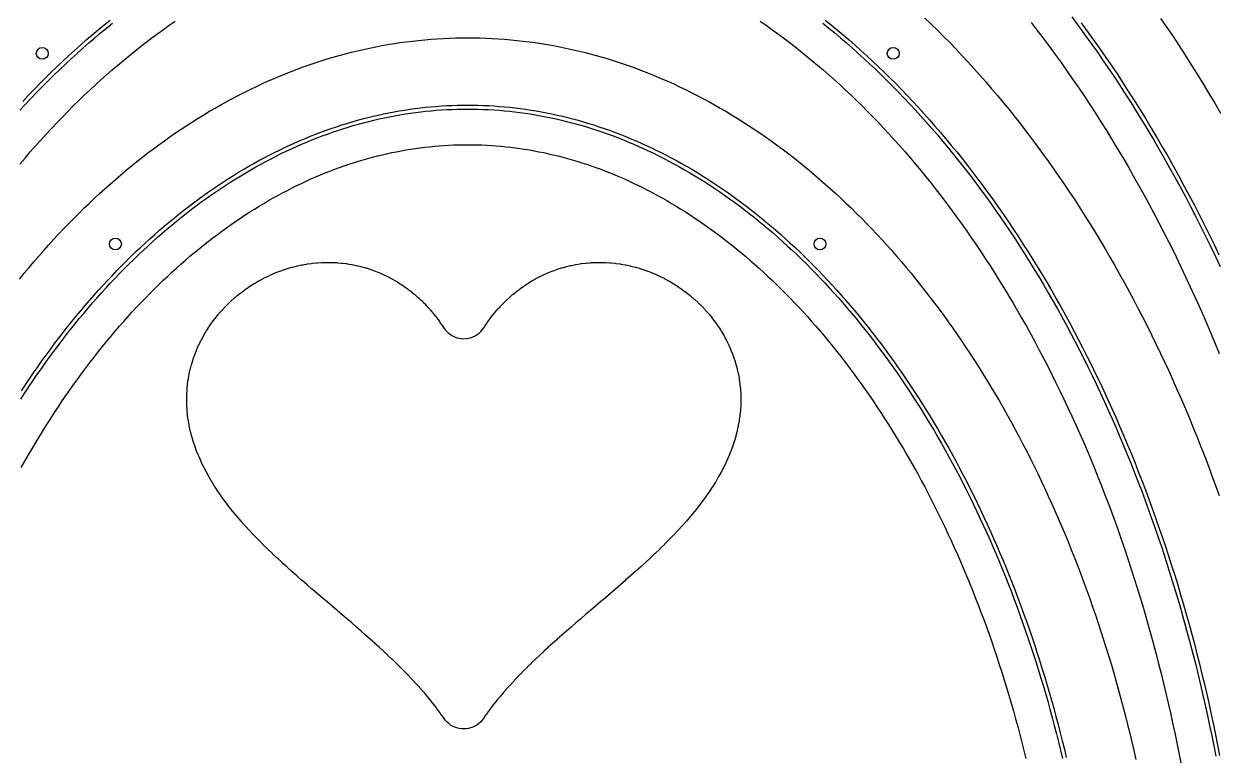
# Model space of a CAD drawing. Header units: metres. Extents: x 10 to 1210, y 10 to 2778.
# Drawn here: x 297.9 to 599.6, y 1907.6 to 2092.5 of the extents above; entities that cross this region are included whole.
import ezdxf

# ---------------------------------------------------------------- set-up
doc = ezdxf.new("R2010")
doc.units = ezdxf.units.M
for name, color, linetype in [('ACIKLIK', 5, 'Continuous'), ('ASKI_DELIK', 6, 'Continuous'), ('CAM_SABLON', 4, 'Continuous'), ('DIS_KENAR_V91_Z3', 1, 'Continuous'), ('LAMBA_T4_Z4', 3, 'Continuous')]:
    doc.layers.add(name, color=color, linetype=linetype)

msp = doc.modelspace()

# ---------------------------------------------------------------- linework, layer by layer
at = {"layer": 'ACIKLIK'}
for points in [[(296.85, 2057.05), (298.17, 2058.61), (299.5, 2060.15), (300.83, 2061.67), (302.17, 2063.17), (303.52, 2064.65), (304.88, 2066.11), (306.24, 2067.56), (307.6, 2068.98), (308.98, 2070.38), (310.36, 2071.77), (311.74, 2073.13), (313.13, 2074.47), (314.53, 2075.79), (315.94, 2077.1), (317.34, 2078.38), (318.76, 2079.64), (320.18, 2080.88), (321.6, 2082.1), (323.03, 2083.3), (324.46, 2084.48), (325.9, 2085.64), (327.34, 2086.78), (328.79, 2087.9), (330.24, 2088.99), (331.69, 2090.07), (333.15, 2091.12), (334.61, 2092.16), (336.08, 2093.17)], [(483.92, 2093.17), (485.39, 2092.16), (486.85, 2091.12), (488.31, 2090.07), (489.76, 2088.99), (491.21, 2087.9), (492.66, 2086.78), (494.1, 2085.64), (495.54, 2084.48), (496.97, 2083.3), (498.4, 2082.1), (499.82, 2080.88), (501.24, 2079.64), (502.66, 2078.38), (504.06, 2077.1), (505.47, 2075.79), (506.87, 2074.47), (508.26, 2073.13), (509.64, 2071.77), (511.02, 2070.38), (512.4, 2068.98), (513.76, 2067.56), (515.12, 2066.11), (516.48, 2064.65), (517.83, 2063.17), (519.17, 2061.67), (520.5, 2060.15), (521.83, 2058.61), (523.15, 2057.05), (524.46, 2055.47), (525.76, 2053.87), (527.06, 2052.25), (528.35, 2050.62), (529.63, 2048.96), (530.9, 2047.29), (532.16, 2045.6), (533.42, 2043.89), (534.66, 2042.16), (535.9, 2040.41), (537.13, 2038.65), (538.35, 2036.86), (539.56, 2035.06), (540.76, 2033.25), (541.96, 2031.41), (543.14, 2029.56), (544.31, 2027.69), (545.47, 2025.8), (546.63, 2023.9), (547.77, 2021.98), (548.9, 2020.04), (550.02, 2018.09), (551.14, 2016.12), (552.24, 2014.13), (553.33, 2012.13), (554.41, 2010.11), (555.48, 2008.08), (556.53, 2006.03), (557.58, 2003.96), (558.61, 2001.88), (559.64, 1999.79), (560.65, 1997.68), (561.65, 1995.56), (562.64, 1993.42), (563.62, 1991.27), (564.58, 1989.1), (565.54, 1986.92), (566.48, 1984.72), (567.41, 1982.52), (568.32, 1980.29), (569.23, 1978.06), (570.12, 1975.81), (571, 1973.55), (571.86, 1971.28), (572.72, 1968.99), (573.56, 1966.69), (574.38, 1964.38), (575.2, 1962.06), (576, 1959.73), (576.79, 1957.38), (577.56, 1955.03), (578.32, 1952.66), (579.07, 1950.28), (579.81, 1947.89), (580.53, 1945.49), (581.23, 1943.08), (581.93, 1940.66), (582.61, 1938.23), (583.27, 1935.79), (583.92, 1933.34), (584.56, 1930.88), (585.19, 1928.41), (585.79, 1925.93), (586.39, 1923.45), (586.97, 1920.95), (587.54, 1918.45), (588.09, 1915.94), (588.63, 1913.42), (589.15, 1910.9), (589.66, 1908.36), (590.15, 1905.82)], [(552.38, 2092.82), (553.9, 2090.85), (555.42, 2088.86), (556.92, 2086.84), (558.42, 2084.81), (559.9, 2082.75), (561.37, 2080.67), (562.83, 2078.57), (564.28, 2076.45), (565.72, 2074.31), (567.15, 2072.15), (568.57, 2069.96), (569.98, 2067.76), (571.37, 2065.54), (572.75, 2063.3), (574.12, 2061.03), (575.48, 2058.75), (576.83, 2056.45), (578.16, 2054.13), (579.48, 2051.79), (580.79, 2049.43), (582.08, 2047.06), (583.36, 2044.66), (584.63, 2042.25), (585.89, 2039.81), (587.13, 2037.36), (588.36, 2034.9), (589.57, 2032.41), (590.77, 2029.91), (591.96, 2027.39), (593.13, 2024.85), (594.29, 2022.3), (595.44, 2019.73), (596.57, 2017.15), (597.68, 2014.54), (598.78, 2011.93), (599.87, 2009.29)], [(297.21, 1980.44), (298.11, 1982.04), (299.02, 1983.63), (299.94, 1985.2), (300.87, 1986.76), (301.81, 1988.31), (302.75, 1989.84), (303.7, 1991.35), (304.66, 1992.86), (305.63, 1994.35), (306.6, 1995.82), (307.58, 1997.28), (308.57, 1998.72), (309.57, 2000.15), (310.57, 2001.57), (311.58, 2002.97), (312.6, 2004.35), (313.62, 2005.72), (314.65, 2007.07), (315.68, 2008.41), (316.72, 2009.74), (317.77, 2011.04), (318.83, 2012.34), (319.89, 2013.61), (320.95, 2014.87), (322.02, 2016.12), (323.1, 2017.34), (324.18, 2018.56), (325.27, 2019.75), (326.36, 2020.93), (327.46, 2022.09), (328.56, 2023.24), (329.67, 2024.37), (330.78, 2025.49), (331.89, 2026.58), (333.01, 2027.66), (334.14, 2028.73), (335.27, 2029.78), (336.4, 2030.81), (337.54, 2031.82), (338.68, 2032.82), (339.82, 2033.8), (340.97, 2034.76), (342.12, 2035.71), (343.27, 2036.64), (344.43, 2037.55), (345.59, 2038.44), (346.75, 2039.32), (347.91, 2040.19), (349.08, 2041.03), (350.25, 2041.86), (351.42, 2042.67), (352.6, 2043.46), (353.77, 2044.24), (354.95, 2045), (356.13, 2045.74), (357.31, 2046.47), (358.5, 2047.17), (359.68, 2047.87), (360.87, 2048.54), (362.06, 2049.2), (363.25, 2049.84), (364.44, 2050.46), (365.63, 2051.07), (366.82, 2051.66), (368.02, 2052.23), (369.21, 2052.79), (370.41, 2053.33), (371.61, 2053.85), (372.8, 2054.36), (374, 2054.85), (375.2, 2055.32), (376.4, 2055.78), (377.6, 2056.22), (378.79, 2056.64), (379.99, 2057.05), (381.19, 2057.44), (382.39, 2057.81), (383.59, 2058.17), (384.79, 2058.51), (385.99, 2058.84), (387.2, 2059.15), (388.4, 2059.44), (389.6, 2059.72), (390.8, 2059.98), (392, 2060.23), (393.2, 2060.45), (394.4, 2060.67), (395.6, 2060.86), (396.8, 2061.05), (398, 2061.21), (399.2, 2061.36), (400.4, 2061.49), (401.6, 2061.61), (402.8, 2061.71), (404, 2061.8), (405.2, 2061.87), (406.4, 2061.93), (407.6, 2061.97), (408.8, 2061.99), (410, 2062), (411.2, 2061.99), (412.4, 2061.97), (413.6, 2061.93), (414.8, 2061.87), (416, 2061.8), (417.2, 2061.71), (418.4, 2061.61), (419.6, 2061.49), (420.8, 2061.36), (422, 2061.21), (423.2, 2061.05), (424.4, 2060.86), (425.6, 2060.67), (426.8, 2060.45), (428, 2060.23), (429.2, 2059.98), (430.4, 2059.72), (431.6, 2059.44), (432.8, 2059.15), (434.01, 2058.84), (435.21, 2058.51), (436.41, 2058.17), (437.61, 2057.81), (438.81, 2057.44), (440.01, 2057.05), (441.21, 2056.64), (442.4, 2056.22), (443.6, 2055.78), (444.8, 2055.32), (446, 2054.85), (447.2, 2054.36), (448.39, 2053.85), (449.59, 2053.33), (450.79, 2052.79), (451.98, 2052.23), (453.18, 2051.66), (454.37, 2051.07), (455.56, 2050.46), (456.75, 2049.84), (457.94, 2049.2), (459.13, 2048.54), (460.32, 2047.87), (461.5, 2047.17), (462.69, 2046.47), (463.87, 2045.74), (465.05, 2045), (466.23, 2044.24), (467.4, 2043.46), (468.58, 2042.67), (469.75, 2041.86), (470.92, 2041.03), (472.09, 2040.19), (473.25, 2039.32), (474.41, 2038.44), (475.57, 2037.55), (476.73, 2036.64), (477.88, 2035.71), (479.03, 2034.76), (480.18, 2033.8), (481.32, 2032.82), (482.46, 2031.82), (483.6, 2030.81), (484.73, 2029.78), (485.86, 2028.73), (486.99, 2027.66), (488.11, 2026.58), (489.22, 2025.49), (490.33, 2024.37), (491.44, 2023.24), (492.54, 2022.09), (493.64, 2020.93), (494.73, 2019.75), (495.82, 2018.56), (496.9, 2017.34), (497.98, 2016.12), (499.05, 2014.87), (500.11, 2013.61), (501.17, 2012.34), (502.23, 2011.04), (503.28, 2009.74), (504.32, 2008.41), (505.35, 2007.07), (506.38, 2005.72), (507.4, 2004.35), (508.42, 2002.97), (509.43, 2001.57), (510.43, 2000.15), (511.43, 1998.72), (512.42, 1997.28), (513.4, 1995.82), (514.37, 1994.35), (515.34, 1992.86), (516.3, 1991.35), (517.25, 1989.84), (518.19, 1988.31), (519.13, 1986.76), (520.06, 1985.2), (520.98, 1983.63), (521.89, 1982.04), (522.79, 1980.44), (523.69, 1978.83), (524.57, 1977.2), (525.45, 1975.56), (526.32, 1973.91), (527.18, 1972.24), (528.03, 1970.56), (528.87, 1968.87), (529.7, 1967.17), (530.53, 1965.45), (531.34, 1963.72), (532.15, 1961.98), (532.94, 1960.23), (533.73, 1958.47), (534.5, 1956.69), (535.27, 1954.9), (536.03, 1953.1), (536.77, 1951.29), (537.51, 1949.47), (538.24, 1947.64), (538.95, 1945.8), (539.66, 1943.95), (540.36, 1942.08), (541.04, 1940.21), (541.72, 1938.33), (542.38, 1936.43), (543.03, 1934.53), (543.68, 1932.62), (544.31, 1930.7), (544.93, 1928.76), (545.54, 1926.82), (546.14, 1924.87), (546.73, 1922.92), (547.3, 1920.95), (547.87, 1918.97), (548.42, 1916.99), (548.97, 1915), (549.5, 1913), (550.02, 1910.99), (550.53, 1908.97), (551.03, 1906.95)]]:
    msp.add_lwpolyline(points, dxfattribs=at)
at = {"layer": 'ASKI_DELIK'}
for centre in [(302.5, 2085.06), (517.5, 2085.06), (321, 2036.91), (499, 2036.91)]:
    msp.add_circle(centre, 1.5, dxfattribs=at)
at = {"layer": 'CAM_SABLON'}
for points in [[(562.6, 2094.27), (564.15, 2092.2), (565.69, 2090.1), (567.22, 2087.98), (568.74, 2085.84), (570.24, 2083.68), (571.73, 2081.5), (573.21, 2079.3), (574.68, 2077.08), (576.14, 2074.84), (577.58, 2072.57), (579.01, 2070.29), (580.43, 2067.99), (581.84, 2065.67), (583.23, 2063.32), (584.61, 2060.96), (585.98, 2058.58), (587.33, 2056.19), (588.67, 2053.77), (590, 2051.33), (591.31, 2048.88), (592.61, 2046.4), (593.9, 2043.91), (595.17, 2041.4), (596.43, 2038.88), (597.67, 2036.34), (598.9, 2033.77), (600.12, 2031.2)], [(296.89, 2070.74), (298.3, 2072.26), (299.72, 2073.76), (301.14, 2075.25), (302.58, 2076.71), (304.02, 2078.15), (305.46, 2079.58), (306.92, 2080.98), (308.38, 2082.36), (309.84, 2083.72), (311.32, 2085.06), (312.8, 2086.39), (314.28, 2087.69), (315.78, 2088.96), (317.27, 2090.22), (318.78, 2091.46), (320.29, 2092.68)], [(499.71, 2092.68), (501.22, 2091.46), (502.73, 2090.22), (504.22, 2088.96), (505.72, 2087.69), (507.2, 2086.39), (508.68, 2085.06), (510.16, 2083.72), (511.62, 2082.36), (513.08, 2080.98), (514.54, 2079.58), (515.98, 2078.15), (517.42, 2076.71), (518.86, 2075.25), (520.28, 2073.76), (521.7, 2072.26), (523.11, 2070.74), (524.51, 2069.19), (525.91, 2067.63), (527.3, 2066.05), (528.67, 2064.45), (530.04, 2062.83), (531.41, 2061.19), (532.76, 2059.53), (534.11, 2057.85), (535.44, 2056.15), (536.77, 2054.44), (538.09, 2052.7), (539.4, 2050.95), (540.7, 2049.18), (541.99, 2047.39), (543.27, 2045.58), (544.54, 2043.76), (545.8, 2041.92), (547.05, 2040.06), (548.29, 2038.18), (549.52, 2036.28), (550.74, 2034.37), (551.95, 2032.44), (553.15, 2030.49), (554.34, 2028.53), (555.52, 2026.55), (556.69, 2024.55), (557.84, 2022.54), (558.99, 2020.51), (560.12, 2018.47), (561.25, 2016.4), (562.36, 2014.33), (563.46, 2012.23), (564.55, 2010.13), (565.62, 2008), (566.69, 2005.87), (567.74, 2003.71), (568.78, 2001.55), (569.81, 1999.36), (570.82, 1997.17), (571.83, 1994.96), (572.82, 1992.73), (573.79, 1990.49), (574.76, 1988.24), (575.71, 1985.98), (576.65, 1983.7), (577.58, 1981.41), (578.49, 1979.1), (579.4, 1976.78), (580.28, 1974.45), (581.16, 1972.11), (582.02, 1969.76), (582.87, 1967.39), (583.7, 1965.01), (584.52, 1962.62), (585.33, 1960.22), (586.12, 1957.81), (586.9, 1955.38), (587.67, 1952.95), (588.42, 1950.51), (589.16, 1948.05), (589.88, 1945.58), (590.59, 1943.11), (591.28, 1940.62), (591.96, 1938.13), (592.63, 1935.62), (593.28, 1933.11), (593.92, 1930.59), (594.54, 1928.06), (595.15, 1925.52), (595.74, 1922.97), (596.32, 1920.41), (596.88, 1917.85), (597.43, 1915.27), (597.97, 1912.69), (598.49, 1910.11), (598.99, 1907.51)], [(297.09, 1997.73), (298.1, 1999.28), (299.11, 2000.81), (300.13, 2002.33), (301.16, 2003.84), (302.2, 2005.33), (303.25, 2006.8), (304.3, 2008.26), (305.36, 2009.71), (306.43, 2011.14), (307.51, 2012.55), (308.59, 2013.95), (309.68, 2015.34), (310.77, 2016.7), (311.88, 2018.06), (312.99, 2019.39), (314.11, 2020.71), (315.23, 2022.02), (316.36, 2023.31), (317.5, 2024.58), (318.64, 2025.84), (319.79, 2027.08), (320.94, 2028.3), (322.1, 2029.51), (323.27, 2030.7), (324.44, 2031.87), (325.61, 2033.03), (326.8, 2034.17), (327.98, 2035.29), (329.18, 2036.4), (330.37, 2037.49), (331.58, 2038.56), (332.78, 2039.62), (334, 2040.66), (335.21, 2041.68), (336.43, 2042.69), (337.66, 2043.67), (338.89, 2044.64), (340.12, 2045.6), (341.36, 2046.53), (342.6, 2047.45), (343.84, 2048.35), (345.09, 2049.23), (346.34, 2050.1), (347.6, 2050.95), (348.86, 2051.78), (350.12, 2052.59), (351.38, 2053.38), (352.65, 2054.16), (353.92, 2054.92), (355.19, 2055.67), (356.47, 2056.39), (357.75, 2057.1), (359.03, 2057.79), (360.31, 2058.46), (361.59, 2059.11), (362.88, 2059.75), (364.17, 2060.37), (365.46, 2060.97), (366.75, 2061.55), (368.05, 2062.12), (369.35, 2062.67), (370.64, 2063.2), (371.94, 2063.71), (373.24, 2064.21), (374.55, 2064.69), (375.85, 2065.15), (377.15, 2065.59), (378.46, 2066.01), (379.77, 2066.42), (381.07, 2066.81), (382.38, 2067.18), (383.69, 2067.54), (385, 2067.88), (386.32, 2068.2), (387.63, 2068.5), (388.94, 2068.79), (390.25, 2069.05), (391.57, 2069.31), (392.88, 2069.54), (394.2, 2069.75), (395.51, 2069.95), (396.83, 2070.13), (398.14, 2070.3), (399.46, 2070.45), (400.78, 2070.58), (402.09, 2070.69), (403.41, 2070.78), (404.73, 2070.86), (406.05, 2070.92), (407.36, 2070.96), (408.68, 2070.99), (410, 2071), (411.32, 2070.99), (412.64, 2070.96), (413.95, 2070.92), (415.27, 2070.86), (416.59, 2070.78), (417.91, 2070.69), (419.22, 2070.58), (420.54, 2070.45), (421.86, 2070.3), (423.17, 2070.13), (424.49, 2069.95), (425.8, 2069.75), (427.12, 2069.54), (428.43, 2069.31), (429.75, 2069.05), (431.06, 2068.79), (432.37, 2068.5), (433.68, 2068.2), (435, 2067.88), (436.31, 2067.54), (437.62, 2067.18), (438.93, 2066.81), (440.23, 2066.42), (441.54, 2066.01), (442.85, 2065.59), (444.15, 2065.15), (445.45, 2064.69), (446.76, 2064.21), (448.06, 2063.71), (449.36, 2063.2), (450.65, 2062.67), (451.95, 2062.12), (453.25, 2061.55), (454.54, 2060.97), (455.83, 2060.37), (457.12, 2059.75), (458.41, 2059.11), (459.69, 2058.46), (460.97, 2057.79), (462.25, 2057.1), (463.53, 2056.39), (464.81, 2055.67), (466.08, 2054.92), (467.35, 2054.16), (468.62, 2053.38), (469.88, 2052.59), (471.14, 2051.78), (472.4, 2050.95), (473.66, 2050.1), (474.91, 2049.23), (476.16, 2048.35), (477.4, 2047.45), (478.64, 2046.53), (479.88, 2045.6), (481.11, 2044.64), (482.34, 2043.67), (483.57, 2042.69), (484.79, 2041.68), (486, 2040.66), (487.22, 2039.62), (488.42, 2038.56), (489.63, 2037.49), (490.82, 2036.4), (492.02, 2035.29), (493.2, 2034.17), (494.39, 2033.03), (495.56, 2031.87), (496.73, 2030.7), (497.9, 2029.51), (499.06, 2028.3), (500.21, 2027.08), (501.36, 2025.84), (502.5, 2024.58), (503.64, 2023.31), (504.77, 2022.02), (505.89, 2020.71), (507.01, 2019.39), (508.12, 2018.06), (509.23, 2016.7), (510.32, 2015.34), (511.41, 2013.95), (512.49, 2012.55), (513.57, 2011.14), (514.64, 2009.71), (515.7, 2008.26), (516.75, 2006.8), (517.8, 2005.33), (518.84, 2003.84), (519.87, 2002.33), (520.89, 2000.81), (521.9, 1999.28), (522.91, 1997.73), (523.9, 1996.17), (524.89, 1994.59), (525.87, 1993), (526.85, 1991.39), (527.81, 1989.77), (528.76, 1988.14), (529.71, 1986.49), (530.65, 1984.84), (531.57, 1983.16), (532.49, 1981.48), (533.4, 1979.78), (534.3, 1978.07), (535.19, 1976.34), (536.07, 1974.6), (536.94, 1972.85), (537.8, 1971.09), (538.66, 1969.32), (539.5, 1967.53), (540.33, 1965.73), (541.15, 1963.92), (541.96, 1962.1), (542.76, 1960.27), (543.56, 1958.42), (544.34, 1956.57), (545.11, 1954.7), (545.87, 1952.82), (546.61, 1950.93), (547.35, 1949.03), (548.08, 1947.12), (548.8, 1945.2), (549.5, 1943.27), (550.2, 1941.33), (550.88, 1939.38), (551.55, 1937.43), (552.22, 1935.46), (552.87, 1933.48), (553.51, 1931.49), (554.13, 1929.49), (554.75, 1927.49), (555.35, 1925.48), (555.95, 1923.45), (556.53, 1921.42), (557.1, 1919.38), (557.66, 1917.34), (558.2, 1915.28), (558.74, 1913.22), (559.26, 1911.15), (559.77, 1909.07), (560.27, 1906.99)]]:
    msp.add_lwpolyline(points, dxfattribs=at)
at = {"layer": 'DIS_KENAR_V91_Z3'}
for points in [[(525.52, 2093.99), (527.1, 2092.47), (528.67, 2090.93), (530.23, 2089.36), (531.78, 2087.78), (533.32, 2086.18), (534.85, 2084.55), (536.37, 2082.91), (537.89, 2081.24), (539.39, 2079.56), (540.88, 2077.86), (542.37, 2076.13), (543.84, 2074.39), (545.3, 2072.63), (546.76, 2070.85), (548.2, 2069.05), (549.63, 2067.23), (551.05, 2065.39), (552.46, 2063.54), (553.86, 2061.66), (555.25, 2059.77), (556.63, 2057.86), (558, 2055.93), (559.35, 2053.99), (560.69, 2052.02), (562.03, 2050.04), (563.35, 2048.04), (564.66, 2046.03), (565.95, 2043.99), (567.24, 2041.94), (568.51, 2039.88), (569.78, 2037.79), (571.02, 2035.69), (572.26, 2033.58), (573.49, 2031.45), (574.7, 2029.3), (575.9, 2027.13), (577.09, 2024.95), (578.26, 2022.76), (579.42, 2020.55), (580.57, 2018.32), (581.71, 2016.08), (582.83, 2013.83), (583.94, 2011.56), (585.03, 2009.28), (586.12, 2006.98), (587.19, 2004.67), (588.24, 2002.34), (589.28, 2000), (590.31, 1997.65), (591.33, 1995.28), (592.33, 1992.9), (593.32, 1990.51), (594.29, 1988.1), (595.25, 1985.68), (596.19, 1983.25), (597.13, 1980.81), (598.04, 1978.35), (598.94, 1975.88), (599.83, 1973.4)], [(585.05, 2093.91), (586.63, 2091.61), (588.19, 2089.29), (589.74, 2086.94), (591.27, 2084.58), (592.79, 2082.2), (594.3, 2079.79), (595.79, 2077.37), (597.27, 2074.93), (598.74, 2072.47), (600.19, 2069.99)], [(296.78, 2028.02), (297.98, 2029.5), (299.19, 2030.96), (300.41, 2032.4), (301.64, 2033.82), (302.88, 2035.23), (304.12, 2036.63), (305.37, 2038.01), (306.64, 2039.37), (307.9, 2040.71), (309.18, 2042.04), (310.46, 2043.35), (311.76, 2044.65), (313.05, 2045.92), (314.36, 2047.18), (315.67, 2048.43), (317, 2049.65), (318.32, 2050.86), (319.66, 2052.05), (321, 2053.23), (322.35, 2054.38), (323.7, 2055.52), (325.07, 2056.64), (326.43, 2057.75), (327.81, 2058.83), (329.19, 2059.9), (330.58, 2060.95), (331.97, 2061.98), (333.37, 2062.99), (334.77, 2063.98), (336.19, 2064.96), (337.6, 2065.92), (339.02, 2066.85), (340.45, 2067.77), (341.88, 2068.67), (343.32, 2069.56), (344.76, 2070.42), (346.21, 2071.26), (347.66, 2072.09), (349.12, 2072.9), (350.58, 2073.68), (352.05, 2074.45), (353.52, 2075.2), (355, 2075.93), (356.47, 2076.64), (357.96, 2077.33), (359.45, 2078), (360.94, 2078.66), (362.43, 2079.29), (363.93, 2079.9), (365.43, 2080.49), (366.94, 2081.07), (368.45, 2081.62), (369.96, 2082.16), (371.47, 2082.67), (372.99, 2083.16), (374.51, 2083.64), (376.04, 2084.09), (377.56, 2084.53), (379.09, 2084.94), (380.62, 2085.34), (382.15, 2085.71), (383.69, 2086.07), (385.23, 2086.4), (386.77, 2086.71), (388.31, 2087.01), (389.85, 2087.28), (391.39, 2087.54), (392.94, 2087.77), (394.49, 2087.98), (396.03, 2088.18), (397.58, 2088.35), (399.13, 2088.5), (400.68, 2088.63), (402.24, 2088.74), (403.79, 2088.84), (405.34, 2088.91), (406.89, 2088.96), (408.45, 2088.99), (410, 2089), (411.55, 2088.99), (413.11, 2088.96), (414.66, 2088.91), (416.21, 2088.84), (417.76, 2088.74), (419.32, 2088.63), (420.87, 2088.5), (422.42, 2088.35), (423.97, 2088.18), (425.51, 2087.98), (427.06, 2087.77), (428.61, 2087.54), (430.15, 2087.28), (431.69, 2087.01), (433.23, 2086.71), (434.77, 2086.4), (436.31, 2086.07), (437.85, 2085.71), (439.38, 2085.34), (440.91, 2084.94), (442.44, 2084.53), (443.96, 2084.09), (445.49, 2083.64), (447.01, 2083.16), (448.53, 2082.67), (450.04, 2082.16), (451.55, 2081.62), (453.06, 2081.07), (454.57, 2080.49), (456.07, 2079.9), (457.57, 2079.29), (459.06, 2078.66), (460.55, 2078), (462.04, 2077.33), (463.53, 2076.64), (465, 2075.93), (466.48, 2075.2), (467.95, 2074.45), (469.42, 2073.68), (470.88, 2072.9), (472.34, 2072.09), (473.79, 2071.26), (475.24, 2070.42), (476.68, 2069.56), (478.12, 2068.67), (479.55, 2067.77), (480.98, 2066.85), (482.4, 2065.92), (483.81, 2064.96), (485.23, 2063.98), (486.63, 2062.99), (488.03, 2061.98), (489.42, 2060.95), (490.81, 2059.9), (492.19, 2058.83), (493.57, 2057.75), (494.93, 2056.64), (496.3, 2055.52), (497.65, 2054.38), (499, 2053.23), (500.34, 2052.05), (501.68, 2050.86), (503, 2049.65), (504.33, 2048.43), (505.64, 2047.18), (506.95, 2045.92), (508.24, 2044.65), (509.54, 2043.35), (510.82, 2042.04), (512.1, 2040.71), (513.36, 2039.37), (514.63, 2038.01), (515.88, 2036.63), (517.12, 2035.23), (518.36, 2033.82), (519.59, 2032.4), (520.81, 2030.96), (522.02, 2029.5), (523.22, 2028.02), (524.42, 2026.53), (525.6, 2025.03), (526.78, 2023.51), (527.95, 2021.97), (529.1, 2020.42), (530.25, 2018.85), (531.39, 2017.27), (532.53, 2015.67), (533.65, 2014.06), (534.76, 2012.44), (535.86, 2010.8), (536.96, 2009.14), (538.04, 2007.47), (539.12, 2005.79), (540.18, 2004.09), (541.23, 2002.38), (542.28, 2000.66), (543.31, 1998.92), (544.34, 1997.17), (545.35, 1995.4), (546.36, 1993.62), (547.35, 1991.83), (548.33, 1990.03), (549.3, 1988.21), (550.27, 1986.38), (551.22, 1984.54), (552.16, 1982.68), (553.09, 1980.82), (554, 1978.94), (554.91, 1977.05), (555.81, 1975.14), (556.69, 1973.23), (557.57, 1971.3), (558.43, 1969.37), (559.28, 1967.42), (560.12, 1965.46), (560.95, 1963.49), (561.77, 1961.51), (562.57, 1959.51), (563.37, 1957.51), (564.15, 1955.5), (564.92, 1953.48), (565.68, 1951.44), (566.43, 1949.4), (567.16, 1947.35), (567.89, 1945.29), (568.6, 1943.21), (569.3, 1941.13), (569.98, 1939.04), (570.66, 1936.95), (571.32, 1934.84), (571.97, 1932.72), (572.61, 1930.6), (573.24, 1928.47), (573.85, 1926.32), (574.45, 1924.18), (575.04, 1922.02), (575.61, 1919.86), (576.18, 1917.68), (576.73, 1915.5), (577.26, 1913.32), (577.79, 1911.13), (578.3, 1908.93), (578.8, 1906.72)]]:
    msp.add_lwpolyline(points, dxfattribs=at)
msp.add_lwpolyline([(349.76, 1970.52), (349.68, 1970.62), (348.82, 1971.75), (348.75, 1971.85), (347.92, 1972.98), (347.84, 1973.09), (347.05, 1974.22), (346.97, 1974.34), (346.22, 1975.47), (346.14, 1975.6), (345.43, 1976.73), (345.35, 1976.86), (344.69, 1977.99), (344.6, 1978.14), (343.98, 1979.27), (343.9, 1979.42), (343.31, 1980.54), (343.23, 1980.7), (342.69, 1981.83), (342.62, 1981.99), (342.12, 1983.12), (342.04, 1983.29), (341.59, 1984.41), (341.52, 1984.59), (341.11, 1985.71), (341.04, 1985.9), (340.68, 1987.01), (340.61, 1987.21), (340.29, 1988.32), (340.23, 1988.52), (339.95, 1989.63), (339.9, 1989.84), (339.67, 1990.94), (339.63, 1991.16), (339.43, 1992.25), (339.4, 1992.47), (339.25, 1993.56), (339.22, 1993.79), (339.12, 1994.87), (339.1, 1995.1), (339.03, 1996.18), (339.02, 1996.42), (339, 1997.49), (339, 1997.72), (339.02, 1998.79), (339.03, 1999.03), (339.1, 2000.09), (339.12, 2000.33), (339.22, 2001.38), (339.25, 2001.62), (339.4, 2002.66), (339.44, 2002.9), (339.62, 2003.94), (339.67, 2004.17), (339.9, 2005.2), (339.96, 2005.43), (340.23, 2006.46), (340.3, 2006.68), (340.61, 2007.7), (340.68, 2007.92), (341.04, 2008.92), (341.12, 2009.14), (341.51, 2010.13), (341.6, 2010.35), (342.03, 2011.32), (342.13, 2011.53), (342.6, 2012.5), (342.71, 2012.7), (343.22, 2013.65), (343.33, 2013.85), (343.88, 2014.78), (344, 2014.97), (344.58, 2015.89), (344.71, 2016.08), (345.33, 2016.97), (345.46, 2017.15), (346.12, 2018.03), (346.25, 2018.2), (346.94, 2019.06), (347.08, 2019.23), (347.81, 2020.06), (347.95, 2020.22), (348.71, 2021.03), (348.86, 2021.18), (349.65, 2021.96), (349.8, 2022.11), (350.62, 2022.87), (350.78, 2023.01), (351.62, 2023.73), (351.78, 2023.87), (352.65, 2024.57), (352.82, 2024.7), (353.71, 2025.36), (353.89, 2025.48), (354.8, 2026.12), (354.98, 2026.23), (355.92, 2026.83), (356.1, 2026.94), (357.05, 2027.51), (357.24, 2027.61), (358.21, 2028.14), (358.4, 2028.24), (359.39, 2028.73), (359.58, 2028.82), (360.58, 2029.28), (360.78, 2029.36), (361.8, 2029.78), (362, 2029.86), (363.02, 2030.24), (363.22, 2030.31), (364.26, 2030.65), (364.46, 2030.72), (365.5, 2031.02), (365.72, 2031.08), (366.76, 2031.34), (366.97, 2031.39), (368.02, 2031.61), (368.24, 2031.65), (369.29, 2031.84), (369.5, 2031.87), (370.56, 2032.01), (370.78, 2032.04), (371.82, 2032.15), (372.05, 2032.16), (373.09, 2032.23), (373.31, 2032.24), (374.36, 2032.27), (374.58, 2032.27), (375.61, 2032.26), (375.84, 2032.25), (376.87, 2032.2), (377.09, 2032.18), (378.11, 2032.1), (378.33, 2032.07), (379.35, 2031.95), (379.57, 2031.92), (380.57, 2031.75), (380.79, 2031.71), (381.78, 2031.52), (381.99, 2031.47), (382.97, 2031.24), (383.18, 2031.18), (384.15, 2030.91), (384.36, 2030.85), (385.3, 2030.55), (385.51, 2030.48), (386.44, 2030.15), (386.65, 2030.07), (387.56, 2029.7), (387.76, 2029.62), (388.66, 2029.23), (388.85, 2029.14), (389.73, 2028.71), (389.92, 2028.62), (390.78, 2028.16), (390.96, 2028.06), (391.8, 2027.58), (391.98, 2027.48), (392.8, 2026.97), (392.97, 2026.86), (393.77, 2026.33), (393.93, 2026.21), (394.71, 2025.66), (394.86, 2025.54), (395.62, 2024.97), (395.77, 2024.85), (396.5, 2024.25), (396.64, 2024.13), (397.35, 2023.51), (397.48, 2023.39), (398.16, 2022.76), (398.3, 2022.63), (398.95, 2021.99), (399.08, 2021.86), (399.71, 2021.2), (399.83, 2021.08), (400.43, 2020.41), (400.54, 2020.28), (401.12, 2019.6), (401.23, 2019.47), (401.78, 2018.79), (401.88, 2018.66), (402.4, 2017.97), (402.5, 2017.84), (402.99, 2017.15), (403.08, 2017.02), (403.55, 2016.33), (403.64, 2016.2), (403.87, 2015.84), (404.31, 2015.23), (404.7, 2014.78), (405.14, 2014.37), (405.62, 2014.01), (406.13, 2013.7), (406.67, 2013.44), (407.23, 2013.23), (407.81, 2013.09), (408.4, 2013), (409, 2012.97), (409.6, 2013), (410.19, 2013.09), (410.77, 2013.23), (411.33, 2013.44), (411.87, 2013.7), (412.38, 2014.01), (412.86, 2014.37), (413.3, 2014.78), (413.69, 2015.23), (414.13, 2015.84), (414.36, 2016.2), (414.45, 2016.33), (414.92, 2017.02), (415.01, 2017.15), (415.5, 2017.84), (415.6, 2017.97), (416.12, 2018.66), (416.22, 2018.79), (416.77, 2019.47), (416.88, 2019.6), (417.46, 2020.28), (417.57, 2020.41), (418.17, 2021.08), (418.29, 2021.2), (418.92, 2021.86), (419.05, 2021.99), (419.7, 2022.63), (419.84, 2022.76), (420.52, 2023.39), (420.65, 2023.51), (421.36, 2024.13), (421.5, 2024.25), (422.23, 2024.85), (422.38, 2024.97), (423.14, 2025.54), (423.29, 2025.66), (424.07, 2026.21), (424.23, 2026.33), (425.03, 2026.86), (425.2, 2026.97), (426.02, 2027.48), (426.2, 2027.58), (427.04, 2028.06), (427.22, 2028.16), (428.08, 2028.62), (428.27, 2028.71), (429.15, 2029.14), (429.34, 2029.23), (430.24, 2029.62), (430.44, 2029.7), (431.35, 2030.07), (431.56, 2030.15), (432.49, 2030.48), (432.7, 2030.55), (433.64, 2030.85), (433.85, 2030.91), (434.82, 2031.18), (435.03, 2031.24), (436.01, 2031.47), (436.22, 2031.52), (437.21, 2031.71), (437.43, 2031.75), (438.43, 2031.92), (438.65, 2031.95), (439.67, 2032.07), (439.89, 2032.1), (440.91, 2032.18), (441.13, 2032.2), (442.16, 2032.25), (442.39, 2032.26), (443.42, 2032.27), (443.64, 2032.27), (444.69, 2032.24), (444.91, 2032.23), (445.95, 2032.16), (446.18, 2032.15), (447.23, 2032.04), (447.44, 2032.01), (448.5, 2031.87), (448.71, 2031.84), (449.76, 2031.65), (449.98, 2031.61), (451.03, 2031.39), (451.24, 2031.34), (452.28, 2031.08), (452.5, 2031.02), (453.54, 2030.72), (453.74, 2030.65), (454.78, 2030.31), (454.98, 2030.24), (456, 2029.86), (456.2, 2029.78), (457.22, 2029.36), (457.42, 2029.28), (458.42, 2028.82), (458.61, 2028.73), (459.6, 2028.24), (459.79, 2028.14), (460.76, 2027.61), (460.95, 2027.51), (461.9, 2026.94), (462.08, 2026.83), (463.02, 2026.23), (463.2, 2026.12), (464.11, 2025.48), (464.29, 2025.36), (465.18, 2024.7), (465.35, 2024.57), (466.22, 2023.87), (466.38, 2023.73), (467.22, 2023.01), (467.38, 2022.87), (468.2, 2022.11), (468.35, 2021.96), (469.14, 2021.18), (469.29, 2021.03), (470.05, 2020.22), (470.19, 2020.06), (470.92, 2019.23), (471.06, 2019.06), (471.75, 2018.2), (471.88, 2018.03), (472.54, 2017.15), (472.67, 2016.97), (473.29, 2016.08), (473.42, 2015.89), (474, 2014.97), (474.12, 2014.78), (474.67, 2013.85), (474.78, 2013.65), (475.29, 2012.7), (475.4, 2012.5), (475.87, 2011.53), (475.97, 2011.32), (476.4, 2010.35), (476.49, 2010.13), (476.88, 2009.14), (476.96, 2008.92), (477.32, 2007.92), (477.39, 2007.7), (477.7, 2006.68), (477.77, 2006.46), (478.04, 2005.43), (478.1, 2005.2), (478.33, 2004.17), (478.38, 2003.94), (478.56, 2002.9), (478.6, 2002.66), (478.75, 2001.62), (478.78, 2001.38), (478.88, 2000.33), (478.9, 2000.09), (478.97, 1999.03), (478.98, 1998.79), (479, 1997.72), (479, 1997.49), (478.98, 1996.42), (478.97, 1996.18), (478.9, 1995.1), (478.88, 1994.87), (478.78, 1993.79), (478.75, 1993.56), (478.6, 1992.47), (478.57, 1992.25), (478.37, 1991.16), (478.33, 1990.94), (478.1, 1989.84), (478.05, 1989.63), (477.77, 1988.52), (477.71, 1988.32), (477.39, 1987.21), (477.32, 1987.01), (476.96, 1985.9), (476.89, 1985.71), (476.48, 1984.59), (476.41, 1984.41), (475.96, 1983.29), (475.88, 1983.12), (475.38, 1981.99), (475.31, 1981.83), (474.77, 1980.7), (474.69, 1980.54), (474.1, 1979.42), (474.02, 1979.27), (473.4, 1978.14), (473.31, 1977.99), (472.65, 1976.86), (472.57, 1976.73), (471.86, 1975.6), (471.78, 1975.47), (471.03, 1974.34), (470.95, 1974.22), (470.16, 1973.09), (470.08, 1972.98), (469.25, 1971.85), (469.18, 1971.75), (468.31, 1970.61), (468.24, 1970.52), (467.37, 1969.43), (467.3, 1969.34), (466.37, 1968.21), (466.3, 1968.13), (465.33, 1967), (465.26, 1966.92), (464.26, 1965.79), (464.2, 1965.72), (463.17, 1964.6), (463.11, 1964.53), (462.05, 1963.41), (461.99, 1963.35), (460.91, 1962.23), (460.85, 1962.18), (459.74, 1961.06), (459.69, 1961.01), (458.56, 1959.9), (458.51, 1959.85), (457.36, 1958.74), (457.32, 1958.7), (456.14, 1957.59), (456.1, 1957.56), (454.91, 1956.45), (454.88, 1956.42), (453.67, 1955.32), (453.64, 1955.29), (452.42, 1954.19), (452.39, 1954.17), (451.16, 1953.07), (451.13, 1953.05), (449.89, 1951.96), (449.87, 1951.94), (448.62, 1950.85), (448.6, 1950.84), (447.35, 1949.75), (447.33, 1949.74), (446.08, 1948.66), (446.07, 1948.65), (444.8, 1947.57), (444.8, 1947.57), (443.54, 1946.49), (442.27, 1945.42), (441.02, 1944.35), (439.78, 1943.3), (438.55, 1942.24), (437.34, 1941.2), (436.13, 1940.16), (434.94, 1939.12), (433.77, 1938.1), (432.61, 1937.07), (432.57, 1937.04), (431.47, 1936.05), (431.43, 1936.02), (430.36, 1935.04), (430.32, 1935), (429.27, 1934.04), (429.22, 1934), (428.2, 1933.05), (428.15, 1933), (427.16, 1932.06), (427.1, 1932.01), (426.14, 1931.08), (426.08, 1931.03), (425.15, 1930.11), (425.09, 1930.05), (424.18, 1929.15), (424.12, 1929.09), (423.25, 1928.2), (423.18, 1928.13), (422.34, 1927.26), (422.27, 1927.19), (421.47, 1926.33), (421.4, 1926.25), (420.62, 1925.41), (420.55, 1925.33), (419.81, 1924.51), (419.73, 1924.42), (419.02, 1923.61), (418.95, 1923.52), (418.27, 1922.73), (418.19, 1922.63), (417.55, 1921.86), (417.47, 1921.76), (416.87, 1921.01), (416.79, 1920.9), (416.21, 1920.17), (416.13, 1920.06), (415.59, 1919.35), (415.51, 1919.24), (415, 1918.54), (414.92, 1918.43), (414.45, 1917.76), (414.36, 1917.63), (413.96, 1917.04), (413.61, 1916.58), (413.21, 1916.15), (412.78, 1915.76), (412.31, 1915.41), (411.81, 1915.12), (411.28, 1914.87), (410.73, 1914.67), (410.16, 1914.53), (409.58, 1914.45), (409, 1914.42), (408.42, 1914.45), (407.84, 1914.53), (407.27, 1914.67), (406.72, 1914.87), (406.19, 1915.12), (405.69, 1915.41), (405.22, 1915.76), (404.79, 1916.15), (404.39, 1916.58), (404.04, 1917.04), (403.64, 1917.63), (403.55, 1917.76), (403.08, 1918.43), (403, 1918.54), (402.49, 1919.24), (402.41, 1919.35), (401.87, 1920.06), (401.79, 1920.17), (401.21, 1920.9), (401.13, 1921.01), (400.53, 1921.76), (400.45, 1921.86), (399.81, 1922.63), (399.73, 1922.73), (399.05, 1923.52), (398.98, 1923.61), (398.27, 1924.42), (398.19, 1924.51), (397.45, 1925.33), (397.38, 1925.41), (396.6, 1926.25), (396.53, 1926.33), (395.73, 1927.19), (395.66, 1927.26), (394.82, 1928.13), (394.75, 1928.2), (393.88, 1929.09), (393.82, 1929.15), (392.91, 1930.05), (392.85, 1930.11), (391.92, 1931.03), (391.86, 1931.08), (390.9, 1932.01), (390.84, 1932.06), (389.85, 1933), (389.8, 1933.05), (388.78, 1934), (388.73, 1934.04), (387.68, 1935), (387.64, 1935.04), (386.57, 1936.02), (386.53, 1936.05), (385.43, 1937.04), (385.39, 1937.07), (384.27, 1938.06), (383.09, 1939.09), (381.9, 1940.13), (380.69, 1941.18), (379.47, 1942.23), (378.23, 1943.29), (376.98, 1944.35), (375.73, 1945.42), (374.47, 1946.49), (373.21, 1947.56), (373.2, 1947.57), (371.94, 1948.64), (371.93, 1948.65), (370.68, 1949.73), (370.66, 1949.74), (369.41, 1950.83), (369.4, 1950.84), (368.15, 1951.93), (368.13, 1951.94), (366.89, 1953.03), (366.87, 1953.05), (365.64, 1954.14), (365.61, 1954.17), (364.39, 1955.26), (364.36, 1955.29), (363.16, 1956.39), (363.12, 1956.42), (361.93, 1957.52), (361.89, 1957.56), (360.72, 1958.66), (360.68, 1958.7), (359.53, 1959.81), (359.48, 1959.85), (358.35, 1960.96), (358.3, 1961.01), (357.2, 1962.13), (357.14, 1962.18), (356.06, 1963.29), (356, 1963.35), (354.95, 1964.47), (354.89, 1964.54), (353.86, 1965.66), (353.8, 1965.73), (352.8, 1966.85), (352.73, 1966.93), (351.77, 1968.05), (351.7, 1968.13), (350.77, 1969.26), (350.69, 1969.35), (349.76, 1970.52)], close=True, dxfattribs=at)
at = {"layer": 'LAMBA_T4_Z4'}
for points in [[(297.57, 2072.94), (298.99, 2074.45), (300.43, 2075.94), (301.86, 2077.41), (303.31, 2078.86), (304.77, 2080.29), (306.23, 2081.7), (307.69, 2083.09), (309.17, 2084.46), (310.65, 2085.81), (312.14, 2087.13), (313.63, 2088.44), (315.13, 2089.73), (316.64, 2090.99), (318.15, 2092.24), (319.66, 2093.46)], [(500.34, 2093.46), (501.85, 2092.24), (503.36, 2090.99), (504.87, 2089.73), (506.37, 2088.44), (507.86, 2087.13), (509.35, 2085.81), (510.83, 2084.46), (512.31, 2083.09), (513.77, 2081.7), (515.23, 2080.29), (516.69, 2078.86), (518.14, 2077.41), (519.57, 2075.94), (521.01, 2074.45), (522.43, 2072.94), (523.85, 2071.41), (525.26, 2069.86), (526.66, 2068.29), (528.05, 2066.71), (529.43, 2065.1), (530.81, 2063.47), (532.18, 2061.82), (533.54, 2060.16), (534.89, 2058.47), (536.23, 2056.77), (537.56, 2055.05), (538.89, 2053.31), (540.2, 2051.55), (541.5, 2049.77), (542.8, 2047.97), (544.09, 2046.16), (545.36, 2044.33), (546.63, 2042.48), (547.88, 2040.61), (549.13, 2038.73), (550.36, 2036.82), (551.59, 2034.9), (552.8, 2032.97), (554.01, 2031.01), (555.2, 2029.04), (556.38, 2027.06), (557.55, 2025.05), (558.71, 2023.03), (559.86, 2021), (561, 2018.95), (562.13, 2016.88), (563.24, 2014.8), (564.34, 2012.7), (565.44, 2010.58), (566.52, 2008.45), (567.58, 2006.31), (568.64, 2004.15), (569.68, 2001.98), (570.71, 1999.79), (571.73, 1997.58), (572.74, 1995.37), (573.73, 1993.14), (574.71, 1990.89), (575.68, 1988.63), (576.64, 1986.36), (577.58, 1984.08), (578.51, 1981.78), (579.43, 1979.47), (580.33, 1977.14), (581.22, 1974.81), (582.1, 1972.46), (582.96, 1970.1), (583.81, 1967.72), (584.65, 1965.34), (585.47, 1962.94), (586.28, 1960.54), (587.07, 1958.12), (587.85, 1955.69), (588.62, 1953.25), (589.37, 1950.8), (590.11, 1948.33), (590.84, 1945.86), (591.55, 1943.38), (592.25, 1940.89), (592.93, 1938.39), (593.6, 1935.88), (594.25, 1933.36), (594.89, 1930.83), (595.51, 1928.29), (596.12, 1925.75), (596.72, 1923.19), (597.3, 1920.63), (597.86, 1918.06), (598.41, 1915.48), (598.95, 1912.89), (599.47, 1910.3), (599.97, 1907.7)], [(564.96, 2092.79), (566.5, 2090.69), (568.03, 2088.56), (569.55, 2086.42), (571.06, 2084.25), (572.56, 2082.06), (574.05, 2079.86), (575.52, 2077.63), (576.98, 2075.38), (578.43, 2073.11), (579.86, 2070.82), (581.29, 2068.51), (582.7, 2066.18), (584.09, 2063.83), (585.48, 2061.47), (586.85, 2059.08), (588.21, 2056.67), (589.55, 2054.25), (590.88, 2051.81), (592.2, 2049.35), (593.5, 2046.87), (594.79, 2044.37), (596.06, 2041.85), (597.33, 2039.32), (598.57, 2036.77), (599.8, 2034.2)], [(297.26, 1999.83), (298.28, 2001.37), (299.31, 2002.89), (300.34, 2004.4), (301.38, 2005.9), (302.43, 2007.38), (303.49, 2008.85), (304.56, 2010.3), (305.63, 2011.74), (306.71, 2013.16), (307.8, 2014.57), (308.89, 2015.96), (310, 2017.33), (311.11, 2018.69), (312.22, 2020.04), (313.34, 2021.36), (314.47, 2022.67), (315.61, 2023.97), (316.75, 2025.25), (317.9, 2026.51), (319.06, 2027.76), (320.22, 2028.99), (321.38, 2030.2), (322.56, 2031.4), (323.73, 2032.58), (324.92, 2033.75), (326.11, 2034.89), (327.3, 2036.02), (328.5, 2037.14), (329.71, 2038.23), (330.92, 2039.31), (332.13, 2040.38), (333.35, 2041.42), (334.57, 2042.45), (335.8, 2043.46), (337.03, 2044.45), (338.27, 2045.43), (339.51, 2046.39), (340.76, 2047.33), (342.01, 2048.26), (343.26, 2049.16), (344.52, 2050.05), (345.78, 2050.92), (347.04, 2051.78), (348.31, 2052.61), (349.58, 2053.43), (350.85, 2054.23), (352.13, 2055.02), (353.41, 2055.78), (354.69, 2056.53), (355.98, 2057.26), (357.27, 2057.97), (358.56, 2058.67), (359.85, 2059.35), (361.15, 2060.01), (362.44, 2060.65), (363.74, 2061.27), (365.04, 2061.88), (366.35, 2062.47), (367.65, 2063.04), (368.96, 2063.59), (370.27, 2064.13), (371.58, 2064.64), (372.89, 2065.14), (374.21, 2065.63), (375.52, 2066.09), (376.84, 2066.54), (378.16, 2066.97), (379.47, 2067.38), (380.79, 2067.77), (382.12, 2068.15), (383.44, 2068.51), (384.76, 2068.85), (386.08, 2069.17), (387.41, 2069.48), (388.73, 2069.77), (390.06, 2070.04), (391.39, 2070.29), (392.71, 2070.52), (394.04, 2070.74), (395.37, 2070.94), (396.7, 2071.13), (398.03, 2071.29), (399.36, 2071.44), (400.69, 2071.57), (402.02, 2071.68), (403.35, 2071.78), (404.68, 2071.86), (406.01, 2071.92), (407.34, 2071.96), (408.67, 2071.99), (410, 2072), (411.33, 2071.99), (412.66, 2071.96), (413.99, 2071.92), (415.32, 2071.86), (416.65, 2071.78), (417.98, 2071.68), (419.31, 2071.57), (420.64, 2071.44), (421.97, 2071.29), (423.3, 2071.13), (424.63, 2070.94), (425.96, 2070.74), (427.29, 2070.52), (428.61, 2070.29), (429.94, 2070.04), (431.27, 2069.77), (432.59, 2069.48), (433.92, 2069.17), (435.24, 2068.85), (436.56, 2068.51), (437.88, 2068.15), (439.21, 2067.77), (440.53, 2067.38), (441.84, 2066.97), (443.16, 2066.54), (444.48, 2066.09), (445.79, 2065.63), (447.11, 2065.14), (448.42, 2064.64), (449.73, 2064.13), (451.04, 2063.59), (452.35, 2063.04), (453.65, 2062.47), (454.96, 2061.88), (456.26, 2061.27), (457.56, 2060.65), (458.85, 2060.01), (460.15, 2059.35), (461.44, 2058.67), (462.73, 2057.97), (464.02, 2057.26), (465.31, 2056.53), (466.59, 2055.78), (467.87, 2055.02), (469.15, 2054.23), (470.42, 2053.43), (471.69, 2052.61), (472.96, 2051.78), (474.22, 2050.92), (475.48, 2050.05), (476.74, 2049.16), (477.99, 2048.26), (479.24, 2047.33), (480.49, 2046.39), (481.73, 2045.43), (482.97, 2044.45), (484.2, 2043.46), (485.43, 2042.45), (486.65, 2041.42), (487.87, 2040.38), (489.08, 2039.31), (490.29, 2038.23), (491.5, 2037.14), (492.7, 2036.02), (493.89, 2034.89), (495.08, 2033.75), (496.27, 2032.58), (497.44, 2031.4), (498.62, 2030.2), (499.78, 2028.99), (500.94, 2027.76), (502.1, 2026.51), (503.25, 2025.25), (504.39, 2023.97), (505.53, 2022.67), (506.66, 2021.36), (507.78, 2020.04), (508.89, 2018.69), (510, 2017.33), (511.11, 2015.96), (512.2, 2014.57), (513.29, 2013.16), (514.37, 2011.74), (515.44, 2010.3), (516.51, 2008.85), (517.57, 2007.38), (518.62, 2005.9), (519.66, 2004.4), (520.69, 2002.89), (521.72, 2001.37), (522.74, 1999.83), (523.75, 1998.27), (524.75, 1996.7), (525.74, 1995.12), (526.73, 1993.52), (527.7, 1991.91), (528.67, 1990.28), (529.63, 1988.64), (530.58, 1986.99), (531.52, 1985.32), (532.45, 1983.64), (533.37, 1981.95), (534.28, 1980.25), (535.19, 1978.53), (536.08, 1976.8), (536.97, 1975.05), (537.84, 1973.3), (538.7, 1971.53), (539.56, 1969.75), (540.4, 1967.95), (541.24, 1966.15), (542.06, 1964.33), (542.88, 1962.5), (543.68, 1960.66), (544.48, 1958.81), (545.26, 1956.95), (546.03, 1955.08), (546.79, 1953.19), (547.55, 1951.3), (548.29, 1949.39), (549.02, 1947.48), (549.74, 1945.55), (550.44, 1943.61), (551.14, 1941.67), (551.83, 1939.71), (552.5, 1937.75), (553.17, 1935.77), (553.82, 1933.79), (554.46, 1931.79), (555.09, 1929.79), (555.71, 1927.78), (556.31, 1925.76), (556.91, 1923.73), (557.49, 1921.7), (558.06, 1919.65), (558.62, 1917.6), (559.17, 1915.54), (559.71, 1913.47), (560.23, 1911.39), (560.74, 1909.31), (561.24, 1907.22)]]:
    msp.add_lwpolyline(points, dxfattribs=at)

doc.saveas('drawing.dxf')
